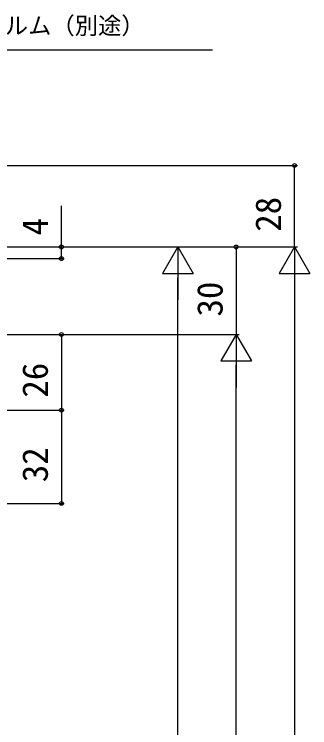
# Model space of a CAD drawing. Units: millimetres, scale not verified. Extents: x -525 to 525, y -783 to 778.
# Drawn here: x -134.3 to -32.9, y 301.1 to 546 of the extents above; entities that cross this region are included whole.
import ezdxf
from ezdxf.enums import TextEntityAlignment as Align

# ---------------------------------------------------------------- set-up
doc = ezdxf.new("R2010")
doc.units = ezdxf.units.MM
doc.header["$LTSCALE"] = 4
doc.layers.add('0-8_YKK_D', color=6, linetype='Continuous')
doc.styles.add('ＭＳ ゴシック', font='')
doc.styles.get('ＭＳ ゴシック').set_extended_font_data('MS Gothic')

msp = doc.modelspace()

# ---------------------------------------------------------------- linework, layer by layer
at = {"layer": '0-8_YKK_D'}
for p, q in [((-327.158, 494.099), (-37.158, 494.099)), ((-38.158, 466.099), (-38.158, 494.099)), ((-262.158, 466.099), (-77.158, 466.099)), ((-262.158, 466.099), (-37.158, 466.099)), ((-262.158, 466.099), (-37.158, 466.099)), ((-262.158, 466.099), (-57.158, 466.099)), ((-262.158, 466.099), (-117.158, 466.099)), ((-78.158, 466.099), (-83.408, 457.006)), ((-78.158, 466.099), (-72.908, 457.006)), ((-78.158, 466.099), (-78.158, 447.913)), ((-58.158, 466.099), (-58.158, 436.099)), ((-38.158, 466.099), (-43.408, 457.006)), ((-38.158, 466.099), (-32.908, 457.006)), ((-38.158, 466.099), (-38.158, 447.913)), ((-262.158, 462.099), (-117.158, 462.099)), ((-83.408, 457.006), (-72.908, 457.006)), ((-78.158, 126.599), (-78.158, 455.599)), ((-43.408, 457.006), (-32.908, 457.006)), ((-38.158, 455.599), (-38.158, 5.599)), ((-276.658, 436.099), (-57.158, 436.099)), ((-276.658, 436.099), (-117.158, 436.099)), ((-276.658, 436.099), (-57.158, 436.099)), ((-118.158, 436.099), (-118.158, 410.099)), ((-58.158, 436.099), (-63.408, 427.006)), ((-58.158, 436.099), (-52.908, 427.006)), ((-58.158, 436.099), (-58.158, 417.913)), ((-63.408, 427.006), (-52.908, 427.006)), ((-58.158, 45.599), (-58.158, 425.599)), ((-277.158, 410.099), (-117.158, 410.099)), ((-277.158, 410.099), (-117.158, 410.099)), ((-118.158, 410.099), (-118.158, 378.099)), ((-291.658, 378.099), (-117.158, 378.099))]:
    msp.add_line(p, q, dxfattribs=at)
for points in [[(-208.158, 514.489), (-206.355, 516.292), (-188.926, 533.719), (-66.333, 533.719)], [(-118.158, 462.099), (-118.158, 466.099), (-118.158, 480.217)]]:
    msp.add_lwpolyline(points, dxfattribs=at)
for centre in [(-38.158, 494.099), (-118.158, 466.099), (-58.158, 466.099), (-118.158, 462.099), (-118.158, 436.099), (-118.158, 410.099), (-118.158, 410.099), (-118.158, 378.099)]:
    msp.add_circle(centre, 0.637, dxfattribs=at)

# ---------------------------------------------------------------- texts
at = {"layer": '0-8_YKK_D', "style": 'ＭＳ ゴシック'}
msp.add_text('防湿気密フィルム（別途）', height=5.865, dxfattribs=at).set_placement((-185.575, 537.352), align=Align.BOTTOM_LEFT)
for s, p in [('28', (-40.158, 471.338)), ('4', (-120.158, 470.036)), ('30', (-60.158, 442.236)), ('26', (-120.158, 414.406)), ('32', (-120.158, 385.372))]:
    msp.add_text(s, height=8.798, rotation=90, dxfattribs=at).set_placement(p, align=Align.BOTTOM_LEFT)

doc.saveas('drawing.dxf')
